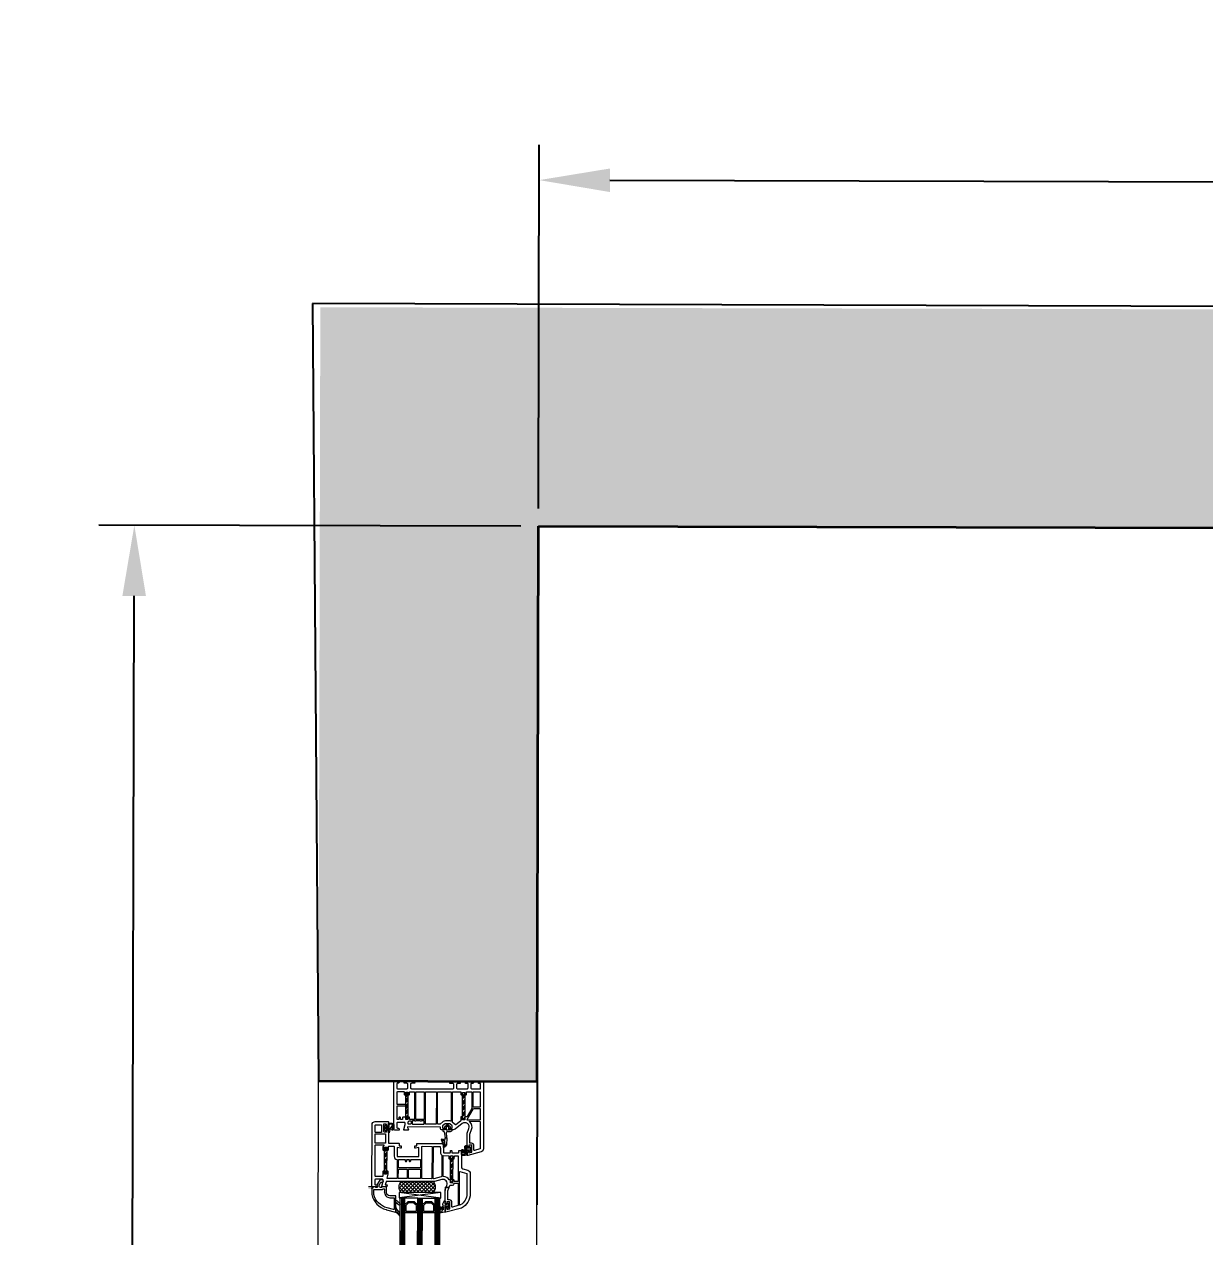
# Model space of a CAD drawing. Header units: millimetres. Extents: x 2258 to 5600, y 711 to 2563.
# Drawn here: x 4275.96 to 4317.69, y 2418.77 to 2461.65 of the extents above; entities that cross this region are included whole.
import ezdxf

# ---------------------------------------------------------------- set-up
doc = ezdxf.new("R2010")
doc.units = ezdxf.units.MM
for name, color, linetype, lineweight in [('FP_A_DOOR_WIN', 140, 'Continuous', 18), ('PQI-A-IN-ELEV-PTRN', 249, 'Continuous', 0), ('PQI-A-IN-FURN', 39, 'Continuous', 13), ('PQI-A-WALL', 30, 'Continuous', 50), ('PQI-A-WIN', 140, 'Continuous', 13)]:
    doc.layers.add(name, color=color, linetype=linetype, lineweight=lineweight)
doc.styles.get("Standard").update_dxf_attribs({"font": 'arial.ttf'})
doc.dimstyles.new('ISO-25', dxfattribs={"dimtxt": 2.5, "dimasz": 2.5, "dimexe": 1.25, "dimexo": 0.625, "dimtad": 1, "dimtxsty": 'Standard', "dimcen": 2.5, "dimadec": 0, "dimazin": 0, "dimtfac": 1, "dimtmove": 0, "dimatfit": 3, "dimfxl": 1, "dimarcsym": 0})
pattern_1 = [(135, (-4.5994, -2.0003), (1.41421, 1.41421), []), (45, (-4.5994, -2.0003), (1.41421, -1.41421), [])]

# ---------------------------------------------------------------- blocks, each defined once
blk = doc.blocks.new('*X62')
at = {"color": 0}
for p, q in [((10.3, 18.7), (10.8, 19.2)), ((11.5, 17.2), (13.5, 19.2)), ((12.4, 17.2), (14.4, 19.2)), ((13.3, 17.2), (15.3, 19.2)), ((14.2, 17.2), (16.2, 19.2)), ((16.8, 17.2), (18.8, 19.2)), ((17.7, 17.2), (19.7, 19.2)), ((18.6, 17.2), (20.6, 19.2)), ((19.5, 17.2), (21.5, 19.2)), ((22.2, 17.2), (24.2, 19.2)), ((23.1, 17.2), (25.1, 19.2)), ((24, 17.2), (26, 19.2)), ((24.9, 17.2), (26.9, 19.2)), ((27.6, 17.2), (29.6, 19.2)), ((28.5, 17.2), (30.5, 19.2)), ((29.4, 17.2), (31.4, 19.2)), ((30.3, 17.2), (32.3, 19.2)), ((33, 17.2), (35, 19.2)), ((33.9, 17.2), (35.3, 18.6)), ((34.8, 17.2), (35.3, 17.7))]:
    blk.add_line(p, q, dxfattribs=at)
blk = doc.blocks.new('*X63')
at = {"color": 0}
for p, q in [((10.3, 69.9), (11.6, 71.2)), ((10.5, 69.2), (12.5, 71.2)), ((11.4, 69.2), (13.4, 71.2)), ((12.3, 69.2), (14.3, 71.2)), ((15, 69.2), (17, 71.2)), ((15.9, 69.2), (17.9, 71.2)), ((16.8, 69.2), (18.8, 71.2)), ((17.7, 69.2), (19.7, 71.2)), ((20.4, 69.2), (22.4, 71.2)), ((21.3, 69.2), (23.3, 71.2)), ((22.1, 69.2), (24.1, 71.2)), ((23, 69.2), (25, 71.2)), ((25.7, 69.2), (27.7, 71.2)), ((26.6, 69.2), (28.6, 71.2)), ((27.5, 69.2), (29.5, 71.2)), ((28.4, 69.2), (30.4, 71.2)), ((31.1, 69.2), (33.1, 71.2)), ((32, 69.2), (34, 71.2)), ((32.9, 69.2), (34.9, 71.2)), ((33.8, 69.2), (35.3, 70.7))]:
    blk.add_line(p, q, dxfattribs=at)
blk = doc.blocks.new('PRJ_INSERT_55_593613279781', base_point=(370.1, 296.9))
for points in [[(370.6, 306.1), (370.1, 305.8), (370, 305.1), (370.2, 304.4), (368.5, 304.2), (368.8, 310.9), (369.2, 311.7), (370.6, 312.9), (370.8, 313), (371, 312.9), (371.1, 312.6), (371, 312.2), (371.1, 311.8), (372.4, 309.8), (372.6, 308.7), (373.6, 306.1), (373, 305.3), (372, 305.5), (371.1, 306)], [(370.3, 307.3), (370.4, 307), (371.5, 306.6), (372.4, 306), (372.8, 306), (372.9, 306.2), (372, 308.7), (372.3, 308.8), (372.4, 309.2), (372.3, 309.4), (372, 309.5), (371.7, 309.4), (370.4, 311.2), (369.9, 311.4), (369.7, 310.8), (370.1, 310.2), (370.4, 309.5), (370.5, 308.7), (370.5, 308)], [(369.3, 296.6), (369.1, 296.8), (369, 296.9), (367.2, 296.9), (366.9, 296.6), (366.9, 294.6), (367, 294.4), (367.9, 293.5), (368.2, 293.5), (369.1, 294.4), (369.3, 294.6)]]:
    blk.add_lwpolyline(points, close=True)
blk.add_lwpolyline([(364, 297.8, 0.81046), (364.3, 296.9), (365.8, 297.1), (366.1, 296.9), (366.1, 295.6), (366, 295.4), (365.4, 295), (365.3, 294.7), (365.4, 294.6), (365.4, 294.5), (367.4, 292.8), (368.7, 292.8), (370.7, 294.5), (370.8, 294.7), (370.7, 295), (370.1, 295.4), (370.1, 295.6), (370.1, 296.9), (370.3, 297.1), (371.8, 296.9, 0.721706), (372.2, 297.8), (371.1, 298.8), (370.2, 304.4), (368.5, 304.2), (368.8, 299.1, -0.439955), (368.3, 298.6), (365.3, 298.6), (365.2, 298.6)], format="xyb", close=True)
blk = doc.blocks.new('PRJ_INSERT_54_593613279164', base_point=(0, 0))
blk.add_line((4, 0.7), (-5.1, 0.7))
for points in [[(0.6, -1.9), (0.1, -1.7, -0.27755), (0, -1.5), (0, 0, -0.453753), (0.3, 0.3), (0.6, 0.3), (1, 0), (3.7, 0, 0.422763), (4, 0.3, -0.054836), (4.3, 3.5, 0.331921), (3.8, 4.7, 0.161435), (2.8, 5), (-0.6, 5, 0.831541), (-0.9, 3.6), (0.4, 3.2, -1.190626), (0.5, 2.9), (-0.5, 2.6, 0.129694), (-0.6, 2.5), (-1.2, 2, -0.601488), (-2.2, 1.9, 0.254499), (-2.5, 2), (-4, 2, 0.198909), (-4.2, 1.9), (-5, 1.1, 0.198912), (-5.1, 0.9), (-5.1, 0.3, 0.414214), (-4.8, 0), (-4.5, 0), (-4.1, 0.3, -0.16568), (-3.9, 0.3), (-3.7, 0.3, -0.375721), (-3.5, 0), (-3.5, -1.5, -0.27755), (-3.6, -1.7), (-4.1, -1.9, 0.531978), (-4.1, -2.4), (-2.4, -3.9, 0.363946), (-1.1, -3.9), (0.7, -2.4, 0.531978)], [(-2.7, -2.6), (-2.1, -3.1, 0.363955), (-1.4, -3.1), (-0.7, -2.6, 0.221711), (-0.6, -2.3), (-0.6, -0.1, 0.413991), (-0.9, 0.2), (-2.5, 0.2, 0.414157), (-2.8, -0.1), (-2.8, -2.3, 0.221711)], [(-0.3, 4.4, 1), (-0.3, 4.1), (1.6, 3.4, -0.733238), (1.6, 2.4), (-0.2, 2, 0.917629), (-0.2, 1.7), (2.1, 1.5, 0.335324), (3.1, 2.2), (3.6, 3.5, 0.355746), (3.4, 4), (3, 4.3, 0.134065), (2.7, 4.4)]]:
    blk.add_lwpolyline(points, format="xyb", close=True)
blk = doc.blocks.new('*X64')
at = {"color": 0}
for p, q in [((31.2, -72.7), (32, -71.9)), ((32.7, -73.9), (34.7, -71.9)), ((33.6, -73.9), (35.6, -71.9)), ((34.5, -73.9), (36.5, -71.9)), ((35.4, -73.9), (37.4, -71.9)), ((38.1, -73.9), (40.1, -71.9)), ((39, -73.9), (41, -71.9)), ((39.9, -73.9), (41.9, -71.9)), ((40.8, -73.9), (42.8, -71.9)), ((43.4, -73.9), (45.4, -71.9)), ((44.3, -73.9), (46.3, -71.9)), ((45.2, -73.9), (47.2, -71.9)), ((46.1, -73.9), (48.1, -71.9)), ((48.8, -73.9), (50.8, -71.9)), ((49.7, -73.9), (51.7, -71.9)), ((50.6, -73.9), (52.6, -71.9)), ((51.5, -73.9), (53.5, -71.9)), ((54.2, -73.9), (56.2, -71.9)), ((55.1, -73.9), (56.2, -72.8)), ((56, -73.9), (56.2, -73.7))]:
    blk.add_line(p, q, dxfattribs=at)
blk = doc.blocks.new('*X65')
at = {"color": 0}
for p, q in [((23.4, -13.1), (25, -11.5)), ((23.9, -13.5), (25.9, -11.5)), ((24.8, -13.5), (26.8, -11.5)), ((25.7, -13.5), (27.7, -11.5)), ((28.4, -13.5), (30.4, -11.5)), ((29.3, -13.5), (31.3, -11.5)), ((30.2, -13.5), (32.2, -11.5)), ((31.1, -13.5), (33.1, -11.5)), ((33.8, -13.5), (35.8, -11.5)), ((34.7, -13.5), (36.7, -11.5)), ((35.6, -13.5), (37.6, -11.5)), ((36.5, -13.5), (38.5, -11.5)), ((39.2, -13.5), (41.2, -11.5)), ((40.1, -13.5), (42.1, -11.5)), ((41, -13.5), (43, -11.5)), ((41.9, -13.5), (43.9, -11.5)), ((44.6, -13.5), (46.6, -11.5)), ((45.5, -13.5), (47.5, -11.5)), ((46.4, -13.5), (48.4, -11.5)), ((47.3, -13.5), (48.4, -12.4))]:
    blk.add_line(p, q, dxfattribs=at)
blk = doc.blocks.new('*X66')
at = {"color": 0}
for p, q in [((55, -31.1), (61, -25.1)), ((55, -27.7), (57.3, -25.4)), ((55, -34.5), (63.7, -25.8)), ((65, -36.7), (55, -26.7)), ((55, -37.8), (65, -27.8)), ((65, -40.1), (55, -30.1)), ((55, -41.2), (65, -31.2)), ((65, -33.3), (57.2, -25.5)), ((65, -30), (60.1, -25)), ((65, -26.6), (64.8, -26.4)), ((65, -43.4), (55, -33.4)), ((55, -44.6), (65, -34.6)), ((65, -46.8), (55, -36.8)), ((55, -47.9), (65, -37.9)), ((65, -50.2), (55, -40.2)), ((55, -51.3), (65, -41.3)), ((65, -53.5), (55, -43.5)), ((55, -54.7), (65, -44.7)), ((64.7, -56.6), (55, -46.9)), ((62.3, -57.6), (55, -50.3)), ((59.2, -57.8), (55, -53.6)), ((56.1, -57), (65, -48)), ((58.6, -57.8), (65, -51.4)), ((62.2, -57.6), (65, -54.8))]:
    blk.add_line(p, q, dxfattribs=at)
blk = doc.blocks.new('PRJ_INSERT_53_593613279183', base_point=(93.1, 45.1))
for points in [[(96.6, 43.4, 0.493145), (96.8, 43.2), (97.3, 43.3, -0.818256), (97.5, 42.8), (95.6, 41.3, -0.342375), (94.1, 41.3), (92.1, 42.8, -0.818728), (92.4, 43.3), (92.8, 43.2, 0.493145), (93.1, 43.4), (93.1, 44.6, 0.414214), (92.6, 45.1), (90.7, 45.1, -0.413893), (90.4, 45.4), (90.4, 48.1, -0.414434), (92.4, 50.1), (94.8, 50.1, -0.326046), (96.8, 48.8, -0.909354), (96.1, 48.5, 0.282568), (94.7, 49.2, -0.132187), (92.4, 49.5, 1.066738), (92.1, 49.1, 0.039876), (96.3, 46.9, 0.149261), (98.8, 45.9, -0.963992), (98.8, 45.1), (98, 45.1, -0.012349), (97.1, 45.2, 0.443501), (96.6, 44.7)], [(94.2, 47.2), (96.1, 46.2, -1.052816), (95.7, 45.6, 0.139333), (94.7, 45.9), (91.7, 45.9, -0.382456), (91.2, 46.4), (91, 48, -0.505503), (91.8, 48.7)], [(93.9, 44.2, -1), (95.7, 44.2), (95.7, 42.7, -1), (93.9, 42.7)]]:
    blk.add_lwpolyline(points, format="xyb", close=True)
blk = doc.blocks.new('PRJ_INSERT_51_593613279187', base_point=(0, 0))
for points in [[(-2.5, -3.9, 0.339142), (-1, -3.9), (0.9, -2.4, 0.808674), (0.7, -1.8), (0.2, -1.9, -0.491369), (0, -1.8), (0, -0.1, -0.708523), (0.5, 0.1, 0.231673), (0.7, 0), (3.7, 0, 0.369523), (4, 0.2), (4.3, 2), (4.8, 3.5, 0.331664), (4.3, 4.7, 0.134785), (3.3, 5), (0, 5, 0.607736), (-0.5, 3.7), (0.5, 3.1, -0.653241), (0.4, 2.9), (-0.8, 2.5, 0.328397), (-1.3, 1.9, -0.43088), (-2.1, 1.6, 0.455948), (-4.6, 1.4, -0.189266), (-6, 0.8, 0.992484), (-6, 0), (-5, 0), (-3.9, 0.2, -0.46157), (-3.5, -0.1), (-3.5, -1.8, -0.491714), (-3.8, -1.9), (-4.2, -1.8, 0.808674), (-4.4, -2.4)], [(-0.4, 1.3), (1.5, 1.6, 0.243686), (2.1, 2), (2.3, 2.3, -0.198893), (2.9, 2.8, 0.149078), (4, 3.2), (4.1, 3.5, 0.40407), (3.9, 4.1), (3.4, 4.3, 0.163046), (3.2, 4.3, -0.202004), (1, 4.4, 0.138983), (0.8, 4.4), (0, 4.4, 0.642669), (0, 4), (1.3, 3.2, -0.577351), (1.3, 2.6), (-0.5, 1.8, 0.756768)], [(-2.7, -0.9), (-2.7, -2.4, 1), (-0.9, -2.4), (-0.9, -0.9, 1)]]:
    blk.add_lwpolyline(points, format="xyb", close=True)
blk = doc.blocks.new('BASEPOINT')
for q in [(0, 3), (3, 0)]:
    blk.add_line((0, 0), q)
blk.add_text('Basepoint', height=0.6).set_placement((0.5, 1.2))
blk = doc.blocks.new('PRJ_INSERT_50_593613279190', base_point=(0, 0))
h = blk.add_hatch()
h.set_pattern_fill('NETZ', color=256, scale=2, angle=-135, style=0)
h.set_pattern_definition(pattern_1)
edge = h.paths.add_edge_path()
edge.add_arc((-25.3, 25.3), 0.701, 21.5118, 179.958)
edge.add_line((-26, 25.3), (-26, 25))
edge.add_arc((-23, 25), 3.01, 180.0616, 218.4438)
edge.add_line((-25.3, 23.2), (-22.7, 19.9))
edge.add_arc((-25, 18), 3, 0, 39.0439, ccw=False)
edge.add_line((-22, 18), (-22, 22.9))
edge.add_arc((-21.8, 22.9), 0.197, 73.5386, 180.2871, ccw=False)
edge.add_arc((-20.8, 27.1), 4.17, 201.7355, 256.5369, ccw=False)
h = blk.add_hatch()
h.set_pattern_fill('NETZ', color=256, scale=2, angle=-135, style=0)
h.set_pattern_definition(pattern_1)
edge = h.paths.add_edge_path()
edge.add_arc((-25.3, 15.9), 0.7, 57.9863, 211.9211, ccw=False)
edge.add_arc((-19.3, 22.2), 8, 225.5218, 250.4567)
edge.add_line((-22, 14.7), (-22, 12))
edge.add_arc((-17.2, 21.2), 10.3, 212.7228, 242.2922, ccw=False)
for points in [[(-24.6, 25.6, 0.827612), (-26, 25.3), (-26, 25, 0.169058), (-25.3, 23.2), (-22.7, 19.9, -0.172029), (-22, 18), (-22, 22.9, -0.502666), (-21.7, 23.1, -0.243781)], [(-3, 0), (-1, 0), (-1, 1, 0.414214), (0, 2), (0, 7, 0.27545), (-13, 20.7), (-13.5, 20.9), (-21.7, 23.1, 0.490874), (-22, 22.9), (-22, 8.5, 0.413429), (-21.5, 8), (-16.5, 8, -0.414072), (-13.5, 5), (-13.5, 0.5, 0.414542), (-13, 0), (-9.5, 0), (-9, 0.5), (-7.9, 0.5, -0.339454), (-6.9, -0.2), (-6.8, -0.6, -0.212557), (-7.2, -2.6), (-8.2, -4.3, -0.253968), (-8.6, -4.5), (-9.5, -4.5, 1), (-9.5, -6.5), (-7.8, -6.5, 0.253968), (-7.4, -6.3), (-4.6, -2), (-5.1, -0.2, -0.493145), (-4.5, 0.5), (-3.5, 0.5)], [(-25.9, 15.6, -0.794971), (-24.9, 16.5, 0.10923), (-22, 14.7), (-22, 12, -0.129742)], [(-11.4, 4.4), (-11.7, 4.6), (-11.7, 5, 0.414381), (-16.5, 9.8), (-20, 9.8, -0.414219), (-20.5, 10.3), (-20.5, 20.2, -0.493144), (-19.8, 20.7), (-13.9, 19.1, -0.280669), (-1.8, 6.8), (-1.8, 2.8, -0.41418), (-2.3, 2.3), (-9.7, 2.3), (-10.2, 1.8), (-11.2, 1.8, -0.414237), (-11.7, 2.3), (-11.7, 4.1)]]:
    blk.add_lwpolyline(points, format="xyb", close=True)
blk.add_blockref('BASEPOINT', (0, 0))
blk = doc.blocks.new('BASIS')
for q in [(0, 3), (3, 0)]:
    blk.add_line((0, 0), q)
blk.add_text('BASIS', height=0.6).set_placement((0.5, 1.2))
blk = doc.blocks.new('GLASDATABASE7')
for p, q in [((-35, 0), (-35, 60)), ((-34, 0), (-34, 60)), ((-33, 0), (-33, 60)), ((-19, 0), (-19, 60)), ((-18, 0), (-18, 60)), ((-17, 0), (-17, 60)), ((-3, 0), (-3, 60)), ((-2, 0), (-2, 60)), ((-1, 0), (-1, 60)), ((1, 0), (-37, -5)), ((1, -5), (-37, 0))]:
    blk.add_line(p, q)
for points in [[(-32, 0), (-32, 60), (-36, 60), (-36, 0)], [(-32, 13.2), (-26.1, 13.2), (-26, 13.1), (-25.9, 13.2), (-20, 13.2), (-20, 60), (-32, 60)], [(-16, 0), (-16, 60), (-20, 60), (-20, 0)], [(-16, 13.2), (-10.1, 13.2), (-10, 13.1), (-9.9, 13.2), (-4, 13.2), (-4, 60), (-16, 60)], [(0, 0), (0, 60), (-4, 60), (-4, 0)], [(-21.2, 12), (-21.2, 6.9), (-23.5, 4.6), (-28.5, 4.6), (-30.8, 6.9), (-30.8, 12)], [(-5.2, 12), (-5.2, 6.9), (-7.5, 4.6), (-12.5, 4.6), (-14.8, 6.9), (-14.8, 12)], [(1, 0), (1, -5), (-37, -5), (-37, 0)], [(-20, 6.4), (-23, 3.4), (-29, 3.4), (-32, 6.4), (-32, 0), (-20, 0)], [(-4, 6.4), (-7, 3.4), (-13, 3.4), (-16, 6.4), (-16, 0), (-4, 0)], [(0, 0), (0, 0)], [(0, 0), (0, 0)]]:
    blk.add_lwpolyline(points, close=True)
blk.add_blockref('BASIS', (5, -10))
blk = doc.blocks.new('W6')
at = {"layer": 'FP_A_DOOR_WIN', "ltscale": 1000}
for points in [[(-958, 81.8, 0.556925), (-957.6, 81.5), (-955.7, 82.4, -0.556533), (-955, 82), (-955, 78.5, -0.496724), (-955.6, 78), (-960.2, 79.3), (-961.5, 79.3, 0.414431), (-962, 78.8), (-962, 72.2, 0.414436), (-961.5, 71.7), (-957.5, 71.7, 0.414367), (-957, 72.2), (-957, 73.6), (-955.6, 74, -0.492998), (-955, 73.5), (-955, 70, -0.414113), (-956, 69), (-999.5, 69, -0.41391), (-1000, 69.5), (-1000, 73.5, -0.492952), (-999.4, 74), (-998, 73.6), (-998, 72.2, 0.414436), (-997.5, 71.7), (-993.5, 71.7, 0.414367), (-993, 72.2), (-993, 80.7, 0.414337), (-994, 81.7), (-997, 81.7, 0.414305), (-998, 80.7), (-998, 78.4), (-999.4, 78, -0.492951), (-1000, 78.5), (-1000, 87.5), (-998, 88), (-998, 85.2, 0.414305), (-997, 84.2), (-994, 84.2, 0.414337), (-993, 85.2), (-993, 122.8, 0.414353), (-994, 123.8), (-997, 123.8, 0.414289), (-998, 122.8), (-998, 120), (-1000, 120.5), (-1000, 129.5, -0.492952), (-999.4, 130), (-998, 129.6), (-998, 127.3, 0.414312), (-997, 126.3), (-994, 126.3, 0.41433), (-993, 127.3), (-993, 135.8, 0.414337), (-994, 136.8), (-997.5, 136.8, 0.414474), (-998, 136.3), (-998, 134.4), (-999.4, 134, -0.492965), (-1000, 134.5), (-1000, 141.5, -0.492951), (-999.4, 142), (-998, 141.6), (-998, 139.8, 0.414434), (-997.5, 139.3), (-994, 139.3, 0.414337), (-993, 140.3), (-993, 147.8, 0.414099), (-993.5, 148.3), (-997.5, 148.3, 0.414474), (-998, 147.8), (-998, 146.4), (-999.4, 146, -0.492957), (-1000, 146.5), (-1000, 150.5, -0.413949), (-999.5, 151), (-938.2, 151, -0.339426), (-935.3, 148.8), (-932, 136.6, -0.492962), (-932.5, 136), (-935.8, 136, -0.413995), (-936.3, 136.5), (-936.3, 137.5), (-935, 137.5, 0.493234), (-934.5, 138.1), (-935, 140.1, 0.339569), (-935.5, 140.5), (-941, 140.5, 0.414176), (-941.5, 140), (-941.5, 138, 0.414129), (-941, 137.5), (-939.8, 137.5), (-939.8, 136.5, -0.414056), (-940.3, 136), (-951.4, 136, -0.090992), (-952.5, 136.2), (-956.6, 137.7, 0.759024), (-961.2, 131.5), (-956.1, 125.1, -0.167343), (-955.5, 123.3), (-955.5, 120.5, -0.414099), (-956, 120), (-956.5, 120, -0.413953), (-957, 120.5), (-957, 122.1, 0.414442), (-957.3, 122.4), (-959, 122.4), (-960.9, 120.1, 0.176331), (-961, 119.9), (-961, 116.1, 0.176331), (-960.9, 115.9), (-959, 113.6), (-957.3, 113.6, 0.414454), (-957, 113.9), (-957, 115.5, -0.413993), (-956.5, 116), (-956, 116, -0.414059), (-955.5, 115.5), (-955.5, 112.6, -0.41409), (-956.5, 111.6), (-958, 111.6)], [(-976.5, 148, -0.414447), (-976.2, 147.7), (-976.2, 141.9, -0.414397), (-976.5, 141.6), (-990, 141.6, -0.414209), (-990.3, 141.9), (-990.3, 147.7, -0.414259), (-990, 148)], [(-974.7, 148), (-964.8, 148, -0.414029), (-964.5, 147.7), (-964.5, 136.2, -0.577202), (-965, 136), (-974.9, 141.7, -0.26846), (-975, 142), (-975, 147.7, -0.414535)], [(-937, 142.3), (-941, 142.3, 0.414183), (-943.3, 140), (-943.3, 138.8, -0.414388), (-943.6, 138.5), (-951.5, 138.5), (-955.7, 140.1, 0.306342), (-962.8, 138.4, -0.683106), (-963.3, 138.6), (-963.3, 147.7, -0.414259), (-963, 148), (-938.4, 148, -0.339457), (-938.1, 147.8), (-936.7, 142.7, -0.492823)], [(-964.7, 133.8), (-964.7, 131.8), (-967.5, 131.8), (-967.5, 130.6, 0.414535), (-967.2, 130.3), (-963.6, 130.3), (-963.3, 129.9), (-960, 125.7, -0.354189), (-960, 125.3), (-962.3, 122.7, -0.221513), (-962.5, 122.6), (-990, 122.6, -0.414203), (-990.3, 122.9), (-990.3, 130, -0.414196), (-990, 130.3), (-987.8, 130.3, 0.414029), (-987.5, 130.6), (-987.5, 131.8), (-989.8, 131.8), (-989.8, 133.8), (-987.5, 133.8), (-987.5, 135, 0.41397), (-987.8, 135.3), (-990, 135.3, -0.414203), (-990.3, 135.6), (-990.3, 140.1, -0.414204), (-990, 140.4), (-975, 140.4), (-967.7, 136.2, -0.267494), (-967.5, 135.9), (-967.5, 133.8)], [(-908, 62.3, 0.336162), (-907.8, 62), (-905, 61.2), (-905, 63), (-903.4, 62.6, -0.33952), (-903, 62.1), (-903, 58.5, -0.496683), (-903.6, 58), (-908.2, 59.3), (-909.5, 59.3, 0.414137), (-910, 58.8), (-910, 52.2, 0.414137), (-909.5, 51.7), (-905.5, 51.7, 0.414263), (-905, 52.2), (-905, 53.6), (-903.6, 54, -0.493031), (-903, 53.5), (-903, 50, -0.414269), (-904, 49), (-960, 49, -0.41418), (-963, 52), (-963, 63.5, -0.4141), (-962.5, 64), (-959.3, 64, -0.414226), (-958.8, 63.5), (-958.8, 62.5), (-960, 62.5, 0.414099), (-960.5, 62), (-960.5, 60, 0.414353), (-960, 59.5), (-954, 59.5, 0.414201), (-953.5, 60), (-953.5, 62, 0.414225), (-954, 62.5), (-955.3, 62.5), (-955.3, 63.5, -0.414099), (-954.8, 64), (-943.5, 64, 0.414185), (-943, 64.5), (-943, 73.7, -0.414173), (-942.8, 73.9), (-941, 73.9, 0.414836), (-940.8, 74.1), (-940.8, 75.6, -0.414327), (-940.6, 75.8), (-939.1, 75.8, -0.462687), (-938.6, 75.2), (-939.1, 72.2, 0.462996), (-938.9, 72), (-931.2, 72, 0.414368), (-931, 72.2), (-931, 91.8, 0.414453), (-931.2, 92), (-938.9, 92, 0.463083), (-939.1, 91.8), (-938.6, 88.8, -0.462693), (-939.1, 88.2), (-940.6, 88.2, -0.414327), (-940.8, 88.4), (-940.8, 89.9, 0.414836), (-941, 90.2), (-942.8, 90.2, -0.414265), (-943, 90.4), (-943, 113.2, -0.363791), (-942.6, 113.7), (-938, 114.5), (-934.8, 114.5, 0.414387), (-934.5, 114.8), (-934.5, 120.5, 0.414447), (-934.8, 120.8), (-936.2, 120.8, -0.414038), (-936.5, 121.1), (-936.5, 121.7, -0.414045), (-936.2, 122), (-934.8, 122, 0.414387), (-934.5, 122.3), (-934.5, 128.2, 0.414388), (-934.8, 128.5), (-936.2, 128.5, -0.414041), (-936.5, 128.8), (-936.5, 130.7, -0.414045), (-936.2, 131), (-921.2, 131, 0.339444), (-919.7, 132.1), (-918.5, 136.8, -0.339467), (-915.6, 139), (-897.1, 139, -0.278172), (-883.9, 131), (-880, 116.6, -0.492995), (-880.5, 116), (-883.7, 116, -0.414097), (-884.2, 116.5), (-884.2, 117.5), (-883, 117.5, 0.493238), (-882.5, 118.1), (-883, 120.1, 0.339521), (-883.5, 120.5), (-889, 120.5, 0.414185), (-889.5, 120), (-889.5, 117.9, 0.414338), (-889, 117.5), (-887.7, 117.5), (-887.7, 116.5, -0.414224), (-888.2, 116), (-899.4, 116, -0.090993), (-900.5, 116.2), (-904.6, 117.7, 0.611471), (-909.9, 113), (-908.1, 106.4, -0.06546), (-908, 105.6)], [(-886.6, 129.6, -0.492833), (-886.9, 129.2), (-917, 129.2, -0.493372), (-917.3, 129.6), (-915.6, 135.8, -0.339454), (-915.3, 136), (-897.1, 136, -0.271046), (-886.7, 129.9)], [(-931.8, 120.9), (-931.8, 122.9), (-929, 122.9), (-929, 124.1, 0.414402), (-929.3, 124.4), (-931.5, 124.4, -0.414486), (-931.8, 124.7), (-931.8, 127.7, -0.414478), (-931.5, 128), (-908.6, 128, -0.414004), (-908.3, 127.7), (-908.3, 124.4), (-909.3, 124.4, 0.414082), (-909.6, 124.1), (-909.6, 122.9), (-906.8, 122.9), (-906.8, 120.9), (-909.6, 120.9), (-909.6, 119.7, 0.237321), (-912.7, 114.5, -0.393466), (-913, 114.2), (-931.5, 114.2, -0.414491), (-931.8, 114.5), (-931.8, 119.1, -0.414491), (-931.5, 119.4), (-929.3, 119.4, 0.414397), (-929, 119.7), (-929, 120.9)], [(-904.8, 120.7), (-904.8, 122.9, 0.414204), (-906.3, 124.4), (-906.8, 124.4), (-906.8, 127.7, -0.414478), (-906.5, 128), (-886.4, 128, -0.339454), (-886.1, 127.8), (-884.7, 122.7, -0.493262), (-885, 122.3), (-889, 122.3, 0.414186), (-891.3, 120), (-891.3, 118.8, -0.414387), (-891.6, 118.5), (-899.5, 118.5), (-904.6, 120.4, -0.311936)], [(-960.7, 109.3, -0.414402), (-961, 109), (-990, 109, -0.414215), (-990.3, 109.3), (-990.3, 121.1, -0.414215), (-990, 121.4), (-963.8, 121.4, -0.528873), (-963.5, 121, 0.094055), (-963.7, 119.9), (-963.7, 116.1, 0.176325), (-963, 114.2), (-960.7, 111.4)], [(-937.8, 111.8), (-934.8, 111.8, 0.236093), (-932.4, 113), (-912.9, 113, -0.360501), (-912.6, 112.8, 0.018669), (-912.5, 112.3), (-910.7, 105.6, -0.493042), (-911, 105.2), (-940, 105.2, -0.414491), (-940.3, 105.5), (-940.3, 111.1, -0.364012), (-940.1, 111.4)], [(-961, 107.8, -0.414383), (-960.7, 107.5), (-960.7, 98.3, -0.414402), (-961, 98), (-990, 98, -0.414215), (-990.3, 98.3), (-990.3, 107.5, -0.414196), (-990, 107.8)], [(-940, 104), (-911, 104, -0.414114), (-910.7, 103.7), (-910.7, 95, -0.414123), (-911, 94.7), (-940, 94.7, -0.414487), (-940.3, 95), (-940.3, 103.7, -0.414478)], [(-908, 75.5), (-908, 105.4, -0.301246), (-898, 105.4), (-898, 75.5, -0.301246)], [(-964.9, 89.3, -0.413985), (-965.2, 89), (-990, 89, -0.414215), (-990.3, 89.3), (-990.3, 96.5, -0.414196), (-990, 96.8), (-965.2, 96.8, -0.413966), (-964.9, 96.5)], [(-963.7, 93.2), (-963.7, 89.2, -1), (-963.7, 88.2), (-963.7, 86.1, 0.414126), (-963.4, 85.8), (-961, 85.8, 0.414402), (-960.7, 86.1), (-960.7, 96.5, 0.414383), (-961, 96.8), (-963.4, 96.8, 0.414109), (-963.7, 96.5), (-963.7, 94.2, -1)], [(-927, 83, 1), (-927, 84.5), (-928, 84.5, -0.414487), (-928.3, 84.8), (-928.3, 93.2, -0.414487), (-928, 93.5), (-920.8, 93.5, -0.414214), (-920.5, 93.2), (-920.5, 73.5, -0.414214), (-920.8, 73.2), (-928, 73.2, -0.414487), (-928.3, 73.5), (-928.3, 79.2, -0.414487), (-928, 79.5), (-927, 79.5, 1), (-927, 81), (-928.3, 81), (-928.3, 83)], [(-919, 93.5), (-911, 93.5, -0.414123), (-910.7, 93.2), (-910.7, 82.9, -0.414123), (-911, 82.6), (-919, 82.6, -0.414214), (-919.3, 82.9), (-919.3, 93.2, -0.414214)], [(-965.2, 87.8, -0.413966), (-964.9, 87.5), (-964.9, 83.6, -0.414029), (-965.2, 83.3), (-966.7, 83.3, 0.414109), (-967, 83), (-967, 81.8), (-964.7, 81.8), (-964.7, 79.8), (-967, 79.8), (-967, 77.3, 0.414126), (-966.7, 77), (-965, 77, -0.414388), (-964.7, 76.7), (-964.7, 75.3, -0.414402), (-965, 75), (-966.2, 75, 1), (-966.2, 73.5), (-965, 73.5, -0.414388), (-964.7, 73.2), (-964.7, 72.3, -0.414447), (-965, 72), (-977, 72, -0.414259), (-977.3, 72.3), (-977.3, 79.8), (-978.5, 79.8), (-978.5, 72.3, -0.41403), (-978.8, 72), (-990, 72, -0.414259), (-990.3, 72.3), (-990.3, 78, -0.414196), (-990, 78.3), (-987.8, 78.3, 0.414029), (-987.5, 78.6), (-987.5, 79.8), (-989.8, 79.8), (-989.8, 81.8), (-987.5, 81.8), (-987.5, 83, 0.413966), (-987.8, 83.3), (-990, 83.3, -0.414259), (-990.3, 83.6), (-990.3, 87.5, -0.414196), (-990, 87.8)], [(-963.4, 84.8), (-961, 84.8, -0.414397), (-960.7, 84.5), (-960.7, 82.3, -0.414402), (-961, 82), (-962.7, 82), (-963.7, 83), (-963.7, 84.5, -0.414121)], [(-919, 73.2, -0.414214), (-919.3, 73.5), (-919.3, 81.1, -0.414214), (-919, 81.4), (-911, 81.4, -0.414123), (-910.7, 81.1), (-910.7, 73.5, -0.414123), (-911, 73.2)], [(-940, 69.3), (-931.2, 69.3, 0.394136), (-928.3, 72), (-911, 72, -0.414123), (-910.7, 71.7), (-910.7, 63.3, -0.49308), (-911.1, 63.1), (-914.6, 64), (-917.1, 64, 0.414013), (-917.4, 63.7), (-917.4, 62.5), (-914.6, 62.5), (-914.6, 60.5), (-917.4, 60.5), (-917.4, 59.3, 0.414048), (-917.1, 59), (-913, 59, -0.414051), (-912.7, 58.7), (-912.7, 52.3, -0.41416), (-913, 52), (-941.2, 52, -0.414093), (-941.5, 52.3), (-941.5, 59.6, -0.57716), (-941, 59.8), (-939.6, 59), (-937.1, 59, 0.414048), (-936.8, 59.3), (-936.8, 60.5), (-939.6, 60.5), (-939.6, 62.5), (-936.8, 62.5), (-936.8, 63.7, 0.414013), (-937.1, 64), (-940, 64, -0.414478), (-940.3, 64.3), (-940.3, 69, -0.414491)], [(-959.7, 57.7), (-953.2, 57.7, -0.41443), (-952.9, 57.4), (-952.9, 52.3, -0.414525), (-953.2, 52), (-959.7, 52, -0.414093), (-960, 52.3), (-960, 57.4, -0.413996)], [(-951.4, 61.3), (-943.3, 61.3, -0.414447), (-943, 61), (-943, 52.3, -0.414436), (-943.3, 52), (-951.4, 52, -0.414436), (-951.7, 52.3), (-951.7, 61, -0.414447)]]:
    blk.add_lwpolyline(points, format="xyb", close=True, dxfattribs=at)
for points in [[(-964.7, 133.8), (-964.7, 131.8), (-989.7, 131.8), (-989.7, 133.8)], [(-931.8, 120.9), (-931.8, 122.9), (-906.8, 122.9), (-906.8, 120.9)], [(-964.7, 81.8), (-964.7, 79.8), (-989.7, 79.8), (-989.7, 81.8)], [(-939.6, 62.5), (-914.6, 62.5), (-914.6, 60.5), (-939.6, 60.5)]]:
    blk.add_lwpolyline(points, close=True, dxfattribs=at)
at = {"layer": 'PQI-A-IN-ELEV-PTRN', "ltscale": 1000}
for p, q in [((0, 200), (-1000, 200)), ((0, 0), (-1000, 0))]:
    blk.add_line(p, q, dxfattribs=at)
at = {"layer": 'FP_A_DOOR_WIN', "ltscale": 1000, "extrusion": (0, 0, -1), "zscale": -1, "rotation": 180}
for name, p in [('*X62', (1000, 151)), ('PRJ_INSERT_54_593613279164', (936.2, 136)), ('*X64', (963, 49)), ('PRJ_INSERT_51_593613279187', (884.2, 116)), ('*X66', (963, 49)), ('*X63', (1000, 151)), ('*X65', (963, 49))]:
    blk.add_blockref(name, p, dxfattribs=at)
at = {"layer": 'FP_A_DOOR_WIN', "ltscale": 1000, "rotation": 270}
for name, p in [('PRJ_INSERT_55_593613279781', (-955.5, 116)), ('PRJ_INSERT_50_593613279190', (-903, 49))]:
    blk.add_blockref(name, p, dxfattribs=at)
at = {"layer": 'FP_A_DOOR_WIN', "ltscale": 1000, "xscale": -1, "rotation": 270.0000000000437}
blk.add_blockref('GLASDATABASE7', (-893, 111), dxfattribs=at)
at = {"layer": 'FP_A_DOOR_WIN', "ltscale": 1000}
blk.add_blockref('PRJ_INSERT_53_593613279183', (-958.7, 64), dxfattribs=at)
blk = doc.blocks.new('*D214')
at = {"color": 0, "lineweight": -2, "transparency": 16777216}
for p, q in [((4293.505, 2443.895), (4278.597, 2443.931)), ((4279.626, 2352.166), (4279.841, 2441.428)), ((4293.278, 2349.633), (4278.37, 2349.669))]:
    blk.add_line(p, q, dxfattribs=at)
at = {"color": 0, "transparency": 16777216}
for points in [[(4279.424, 2441.429), (4280.258, 2441.427), (4279.847, 2443.928)], [(4279.21, 2352.167), (4280.043, 2352.165), (4279.62, 2349.666)]]:
    blk.add_solid(points, dxfattribs=at)
at = {"layer": 'Defpoints', "color": 0, "transparency": 16777216}
for p in [(4279.847, 2443.928), (4294.13, 2443.894), (4293.903, 2349.632)]:
    blk.add_point(p, dxfattribs=at)
at = {"color": 0, "transparency": 16777216, "insert": (4277.606, 2396.802), "char_height": 2.5, "attachment_point": 5, "rotation": 89.8623}
blk.add_mtext('94,26', dxfattribs=at)
blk = doc.blocks.new('*D215')
at = {"color": 0, "lineweight": -2, "transparency": 16777216}
for p, q in [((4294.131, 2444.519), (4294.163, 2457.384)), ((4444.76, 2444.146), (4444.792, 2457.012)), ((4296.66, 2456.128), (4442.289, 2455.768))]:
    blk.add_line(p, q, dxfattribs=at)
at = {"color": 0, "transparency": 16777216}
for points in [[(4296.661, 2456.545), (4296.659, 2455.712), (4294.16, 2456.134)], [(4442.29, 2456.184), (4442.288, 2455.351), (4444.789, 2455.762)]]:
    blk.add_solid(points, dxfattribs=at)
at = {"layer": 'Defpoints', "color": 0, "transparency": 16777216}
for p in [(4444.789, 2455.762), (4294.13, 2443.894), (4444.759, 2443.521)]:
    blk.add_point(p, dxfattribs=at)
at = {"color": 0, "transparency": 16777216, "insert": (4369.48, 2458.075), "char_height": 2.5, "attachment_point": 5, "rotation": 359.8582}
blk.add_mtext('150,63', dxfattribs=at)

msp = doc.modelspace()

# ---------------------------------------------------------------- hatches: boundary and pattern name
at = {"layer": 'PQI-A-IN-FURN', "true_color": 0x000000}
h = msp.add_hatch(color=18, dxfattribs=at)
h.dxf.hatch_style = 1
h.paths.add_polyline_path([(4286.356, 2424.282), (4294.083, 2424.263), (4294.13, 2443.894), (4444.759, 2443.521), (4444.704, 2420.737), (4452.43, 2420.719), (4452.485, 2443.502), (4452.609, 2495), (4452.618, 2498.863), (4452.71, 2537.062), (4444.984, 2537.081), (4444.777, 2451.247), (4315.36, 2451.569), (4286.422, 2451.638), (4286.403, 2443.912)])

# ---------------------------------------------------------------- linework, layer by layer
for p, q in [((4444.892, 2451.248), (4286.149, 2451.776)), ((4286.149, 2451.776), (4286.359, 2424.282)), ((4294.13, 2443.894), (4294.072, 2419.894)), ((4294.13, 2443.894), (4294.101, 2431.894)), ((4294.101, 2431.894), (4294.102, 2431.894)), ((4294.101, 2431.894), (4294.102, 2431.894)), ((4294.101, 2431.894), (4294.102, 2431.894)), ((4294.072, 2419.894), (4294.075, 2419.894))]:
    msp.add_line(p, q)
at = {"layer": 'PQI-A-WALL', "color": 0, "lineweight": 35, "ltscale": 1000}
for p, q in [((4294.084, 2424.263), (4294.13, 2443.894)), ((4294.13, 2443.894), (4444.759, 2443.521)), ((4286.358, 2424.282), (4294.084, 2424.263))]:
    msp.add_line(p, q, dxfattribs=at)

# ---------------------------------------------------------------- block references
at = {"layer": 'PQI-A-WIN', "xscale": 0.03863196438221001, "yscale": 0.03863196438221001, "zscale": 0.03863196438221001, "rotation": 269.8595777603301}
msp.add_blockref('W6', (4286.265, 2385.65), dxfattribs=at)

# ---------------------------------------------------------------- dimensions: what is measured, and where the dimension line sits
for p1, p2, distance, picture, middle in [((4294.13, 2443.894), (4444.759, 2443.521), 12.241, '*D215', (4369.48, 2458.075)), ((4293.903, 2349.632), (4294.13, 2443.894), 14.283, '*D214', (4277.606, 2396.802))]:
    dim = msp.add_aligned_dim(p1=p1, p2=p2, distance=distance, dimstyle='ISO-25')
    dim.commit()
    dim.dimension.update_dxf_attribs({"geometry": picture, "text_midpoint": middle})

doc.saveas('drawing.dxf')
